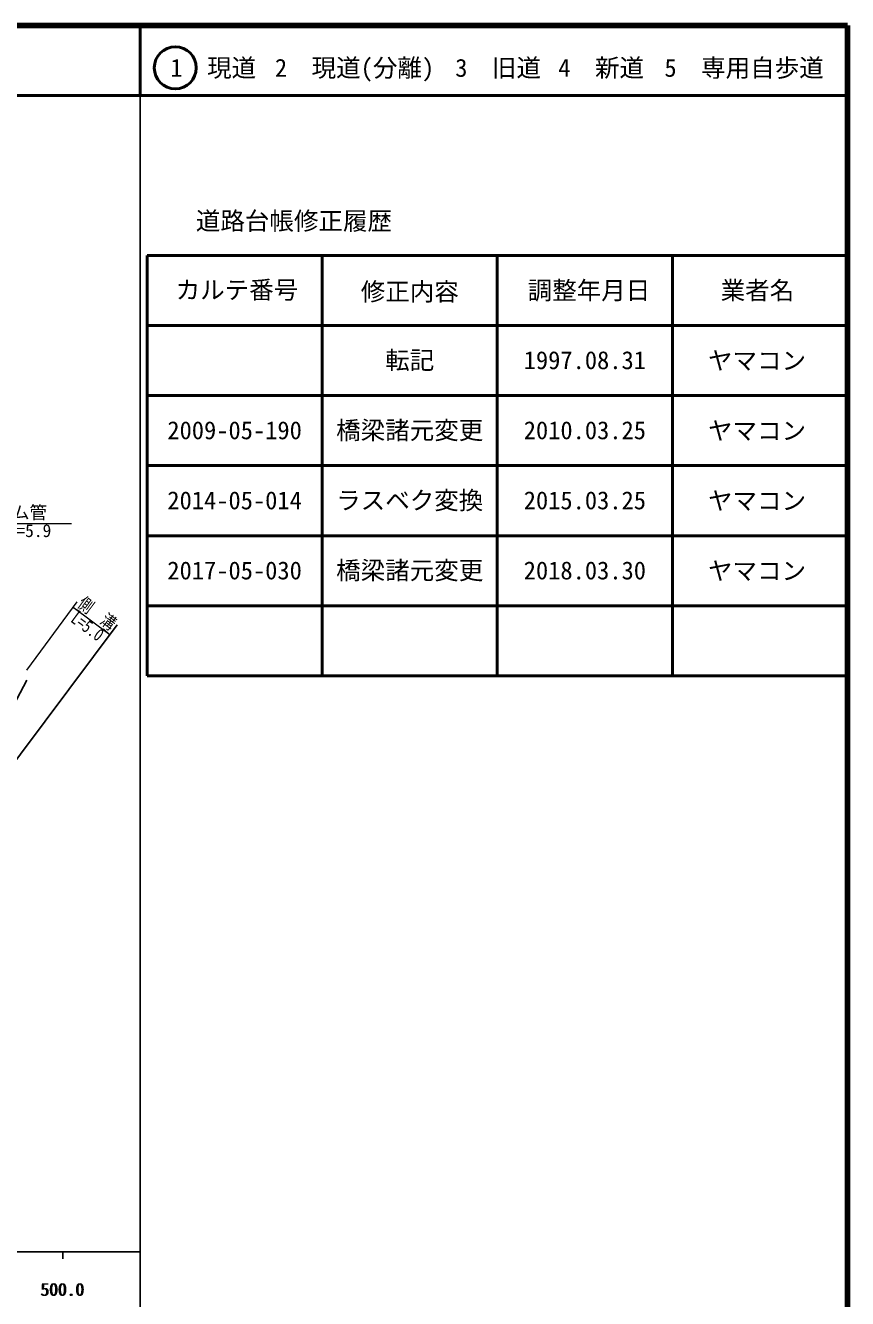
# Model space of a CAD drawing. Units: millimetres, scale not verified. Extents: x 40000 to 680000, y 20000 to 380000.
# Drawn here: x 562644 to 680000, y 198357 to 380000 of the extents above; entities that cross this region are included whole.
import ezdxf
from ezdxf.enums import TextEntityAlignment as Align

# ---------------------------------------------------------------- set-up
doc = ezdxf.new("R2010")
doc.units = ezdxf.units.MM
doc.header["$LTSCALE"] = 1000
for name, color, linetype, lineweight in [('M-BGD', 7, 'Continuous', 25), ('M-BMK-OTRS', 5, 'Continuous', 25), ('M-STR-HTXT', 7, 'Continuous', 13), ('M-TTL', 2, 'Continuous', 140), ('M-TTL-BAND', 7, 'Continuous', 25), ('M-TTL-FRAM', 2, 'Continuous', 50), ('M-TTL-LINE', 7, 'Continuous', 50)]:
    doc.layers.add(name, color=color, linetype=linetype, lineweight=lineweight)
doc.layers.add('M-TTL-TXT', color=7, linetype='Continuous')
doc.styles.add('ＭＳ ゴシック', font='')
doc.styles.get('ＭＳ ゴシック').set_extended_font_data('MS Gothic')

msp = doc.modelspace()

# ---------------------------------------------------------------- linework, layer by layer
at = {"layer": 'M-BGD'}
msp.add_lwpolyline([(562828, 286605), (557989, 277436), (561422, 275356)], dxfattribs=at)
at = {"layer": 'M-BMK-OTRS'}
msp.add_line((542373, 249910), (575723, 294459), dxfattribs=at)
at = {"layer": 'M-STR-HTXT'}
for p, q in [((562818, 288006), (570031, 297741)), ((574673, 293057), (569436, 296937)), ((569436, 296937), (570514, 296351)), ((574673, 293057), (573798, 293917))]:
    msp.add_line(p, q, dxfattribs=at)
msp.add_lwpolyline([(552766, 274440), (551319, 308955), (569219, 308955)], dxfattribs=at)
at = {"layer": 'M-TTL'}
for p, q in [((680000, 380000), (40000, 380000)), ((680000, 20000), (680000, 380000))]:
    msp.add_line(p, q, dxfattribs=at)
at = {"layer": 'M-TTL-BAND'}
for p, q in [((579000, 20000), (579000, 370000)), ((40000, 205000), (579000, 205000)), ((568000, 205000), (568000, 204000))]:
    msp.add_line(p, q, dxfattribs=at)
at = {"layer": 'M-TTL-FRAM'}
for p, q in [((580000, 347197), (580000, 287197)), ((580000, 347197), (680000, 347197)), ((580000, 287197), (680000, 287197))]:
    msp.add_line(p, q, dxfattribs=at)
at = {"layer": 'M-TTL-LINE'}
for p, q in [((579000, 380000), (579000, 370000)), ((40000, 370000), (680000, 370000)), ((605000, 347197), (605000, 287197)), ((630000, 347197), (630000, 287197)), ((655000, 347197), (655000, 287197)), ((580000, 337197), (680000, 337197)), ((580000, 327197), (680000, 327197)), ((580000, 317197), (680000, 317197)), ((580000, 307197), (680000, 307197)), ((580000, 297197), (680000, 297197))]:
    msp.add_line(p, q, dxfattribs=at)
msp.add_circle((584031, 373958), 3000, dxfattribs=at)

# ---------------------------------------------------------------- texts
at = {"layer": 'M-STR-HTXT', "style": 'ＭＳ ゴシック'}
for s, p in [('ヒューム管\u3000', (553219, 309055)), ('φ200 L=5.9', (553219, 306455))]:
    msp.add_text(s, height=1833, dxfattribs=at).set_placement(p, align=Align.BOTTOM_LEFT)
at = {"layer": 'M-STR-HTXT', "style": 'ＭＳ ゴシック', "width": 0.8}
msp.add_text('側\u3000溝', height=1833, rotation=323.464, dxfattribs=at).set_placement((572024, 294955), align=Align.BOTTOM_CENTER)
msp.add_text('L=5.0', height=1833, rotation=323.464, dxfattribs=at).set_placement((572054, 294997), align=Align.TOP_CENTER)
at = {"layer": 'M-TTL-BAND', "style": 'ＭＳ ゴシック'}
for p in [(567844, 198195), (568000, 198195)]:
    msp.add_text('500.0', height=1833, dxfattribs=at).set_placement(p, align=Align.BOTTOM_CENTER)
at = {"layer": 'M-TTL-TXT', "style": 'ＭＳ ゴシック'}
for s, p in [('1\u3000現道', (589448, 373958)), ('2\u3000現道(分離)', (609619, 373958)), ('3\u3000旧道', (630121, 373958)), ('4\u3000新道', (644824, 373958)), ('5\u3000専用自歩道', (665228, 373958)), ('道路台帳修正履歴', (600968, 352113)), ('カルテ番号', (592839, 342277)), ('修正内容', (617509, 342023)), ('調整年月日', (643089, 342197)), ('業者名', (667134, 342197)), ('転記', (617500, 332245)), ('1997.08.31', (642500, 332245)), ('ヤマコン', (667077, 332189)), ('2009-05-190', (592500, 322245)), ('橋梁諸元変更', (617500, 322245)), ('2010.03.25', (642500, 322245)), ('ヤマコン', (667077, 322189)), ('2014-05-014', (592500, 312245)), ('ラスベク変換', (617500, 312245)), ('2015.03.25', (642500, 312245)), ('ヤマコン', (667077, 312189)), ('2017-05-030', (592500, 302245)), ('橋梁諸元変更', (617500, 302245)), ('2018.03.30', (642500, 302245)), ('ヤマコン', (667077, 302189))]:
    msp.add_text(s, height=2566, dxfattribs=at).set_placement(p, align=Align.MIDDLE_CENTER)

doc.saveas('drawing.dxf')
